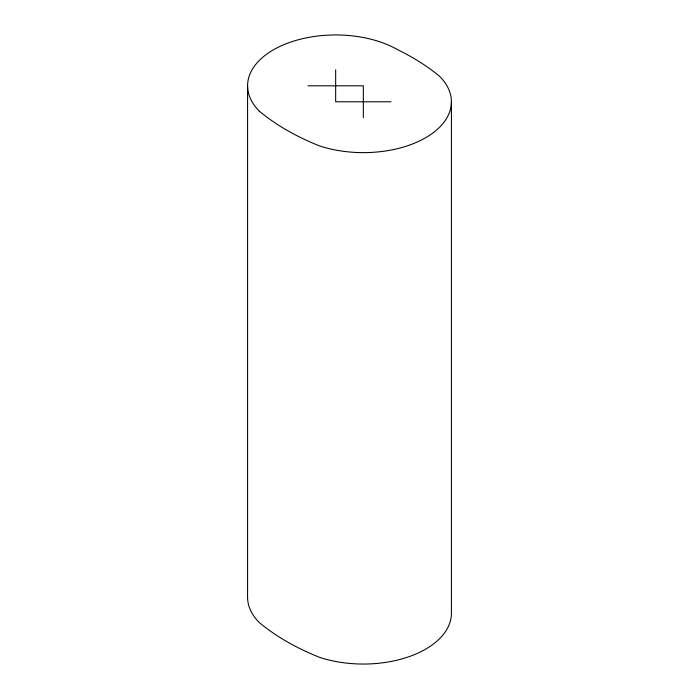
<?xml version="1.0" encoding="UTF-8"?>
<svg xmlns="http://www.w3.org/2000/svg" width="699" height="699" viewBox="0 0 699 699"><rect width="100%" height="100%" fill="white"/><g stroke="black" fill="none" stroke-linecap="round" stroke-linejoin="round"><path stroke-width="1.05" d="M307.979 85.802L363.34 85.802L363.34 117.764M391.021 101.783L335.66 101.783L335.66 69.821M451.423 101.783L451.423 613.198A88.083 50.852 0 0 1 319.303 657.235A237.564 137.153 0 0 1 259.381 622.643A88.083 50.852 0 0 1 247.577 597.217L247.577 85.802M259.381 111.228A237.564 137.153 0 0 0 319.303 145.82A88.083 50.852 0 0 0 425.621 137.738A88.083 50.852 0 0 0 439.619 76.357A237.564 137.153 0 0 0 397.941 49.847A88.083 50.852 0 0 0 282.038 45.461A88.083 50.852 0 0 0 259.381 111.228"/></g></svg>
